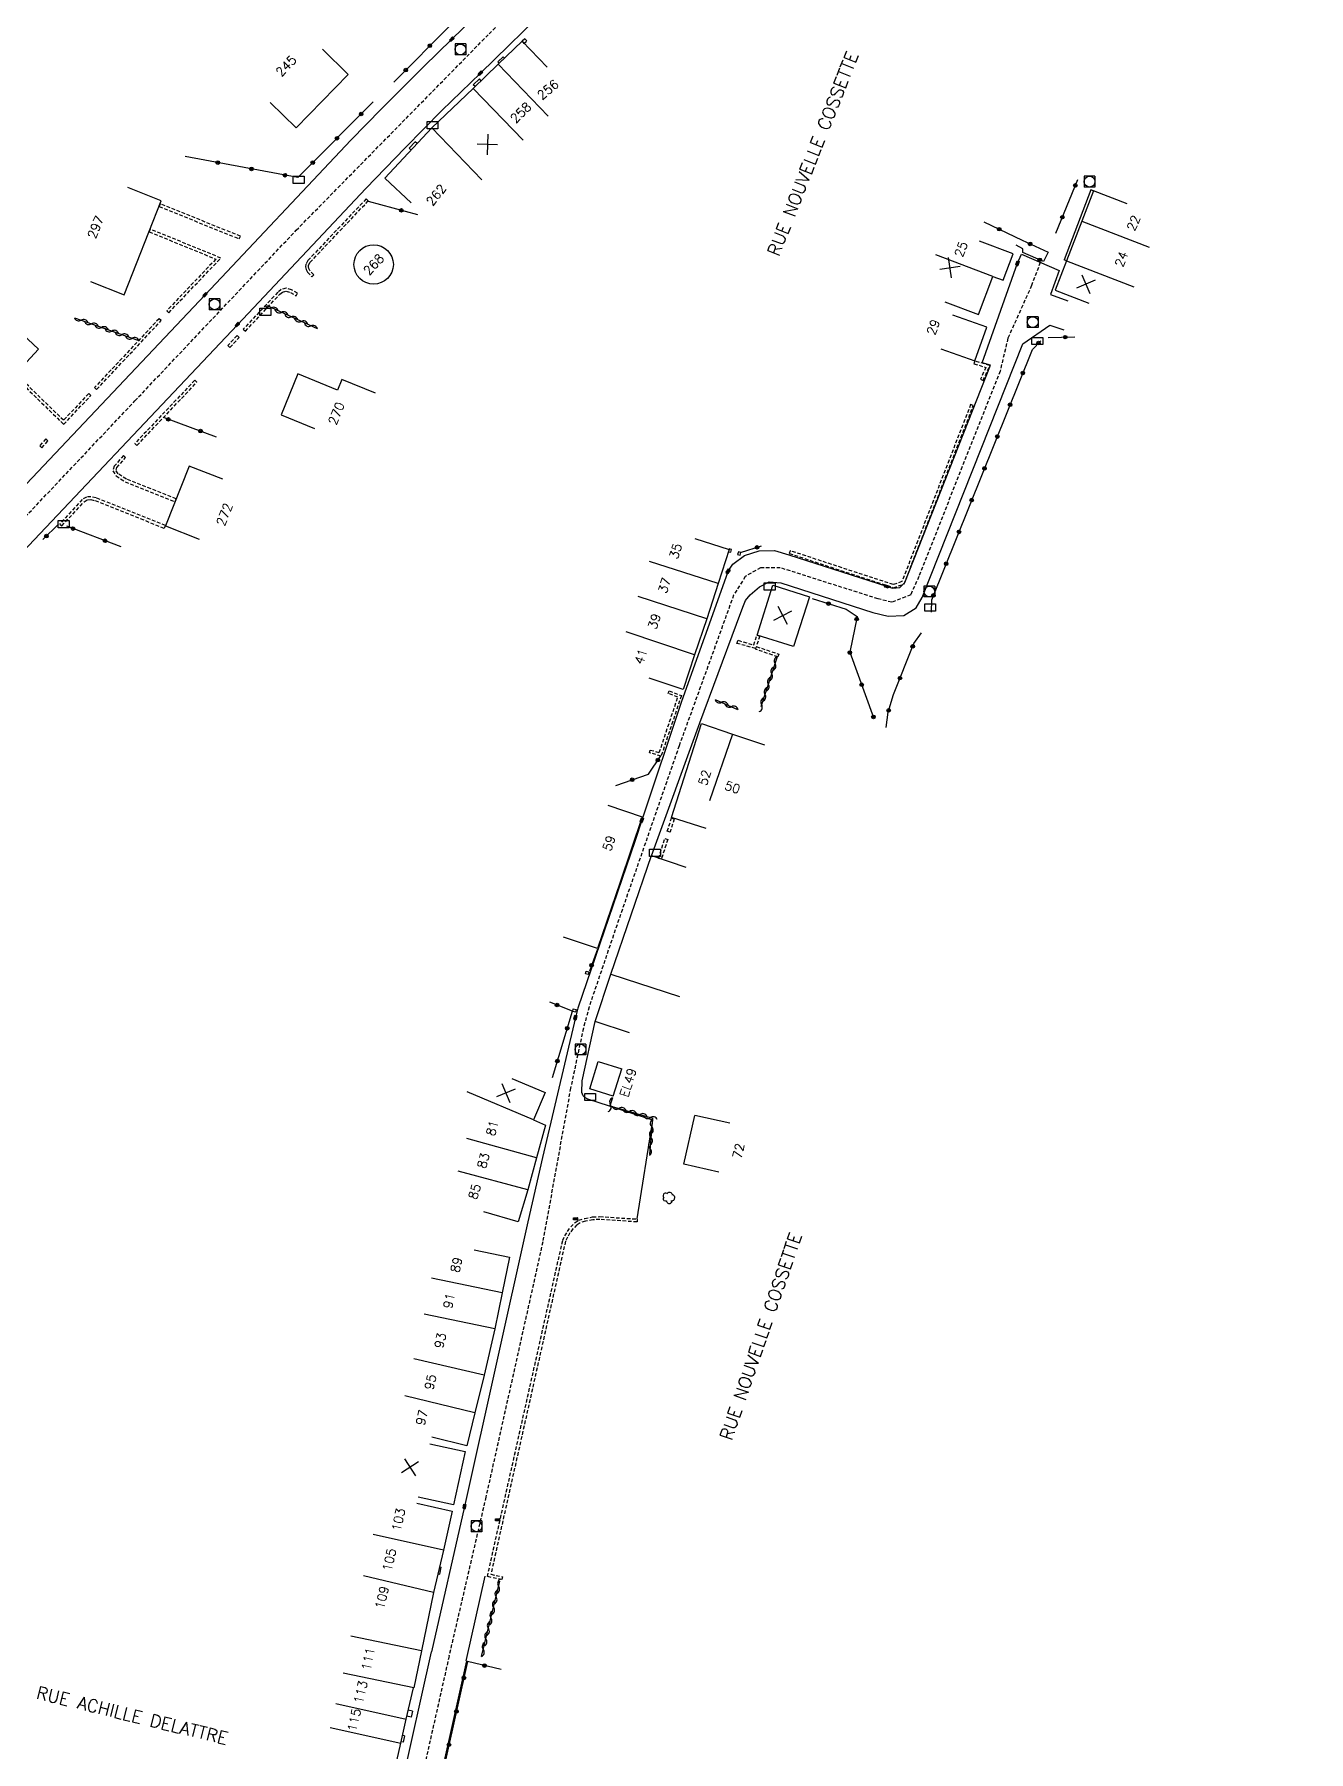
# Model space of a CAD drawing. Header units: millimetres. Extents: x 113000 to 114000, y 124000 to 125000.
# Drawn here: x 113346.5 to 113523.2, y 124306.8 to 124544.9 of the extents above; entities that cross this region are included whole.
import ezdxf
from ezdxf.enums import TextEntityAlignment as Align

# ---------------------------------------------------------------- set-up
doc = ezdxf.new("R2010")
doc.units = ezdxf.units.MM
doc.linetypes.add('DASHED', pattern=[0.75, 0.5, -0.25])
doc.layers.get('0').update_dxf_attribs({"linetype": 'CONTINUOUS'})
for name, color, linetype in [('W0001', 6, 'DASHED'), ('W0008', 7, 'CONTINUOUS'), ('W0100', 7, 'CONTINUOUS'), ('W0105', 7, 'CONTINUOUS'), ('W0112', 1, 'DASHED'), ('W0300', 7, 'CONTINUOUS'), ('W0310', 3, 'CONTINUOUS'), ('W0322', 7, 'CONTINUOUS'), ('W0400', 7, 'CONTINUOUS'), ('W0420', 7, 'CONTINUOUS'), ('W0984', 7, 'CONTINUOUS'), ('W0989', 7, 'CONTINUOUS'), ('W0991', 7, 'CONTINUOUS'), ('W1102', 7, 'CONTINUOUS'), ('W1471', 7, 'CONTINUOUS')]:
    doc.layers.add(name, color=color, linetype=linetype)
doc.styles.get("Standard").update_dxf_attribs({"font": 'romans.shx', "width": 0.85})

# ---------------------------------------------------------------- blocks, each defined once
blk = doc.blocks.new('t322o')
at = {"color": 0, "linetype": 'Continuous'}
for radius in [0.25, 0.15]:
    blk.add_circle((0, 0), radius, dxfattribs=at)
blk = doc.blocks.new('t310o')
at = {"color": 0, "linetype": 'Continuous'}
for centre, start, end in [((-0.5, 0.38), 216.8699, 323.1304), ((0.5, -0.37), 36.8699, 143.1303)]:
    blk.add_arc(centre, 0.625, start, end, dxfattribs=at)
blk = doc.blocks.new('T400')
for p, q in [((-0.15, 0.3), (0.15, 0.3)), ((-0.15, -0.25), (-0.15, 0.3)), ((-0.15, 0.15), (0.15, 0.15)), ((-0.15, 0), (0.15, 0)), ((0.15, 0.3), (0.15, -0.25)), ((-0.15, -0.15), (0.15, -0.15)), ((-0.15, -0.25), (-0.15, -0.3)), ((-0.15, -0.3), (0.15, -0.3)), ((0.15, -0.3), (0.15, -0.25))]:
    blk.add_line(p, q)
blk = doc.blocks.new('T420')
for p, q in [((0.75, 0.75), (-0.75, 0.75)), ((-0.75, 0.75), (-0.75, -0.75)), ((0.75, 0.75), (0.75, -0.75)), ((0.75, -0.75), (-0.75, -0.75))]:
    blk.add_line(p, q)
blk.add_ellipse((0, 0), major_axis=(-0.53, 0.53), ratio=1, start_param=3.926991, end_param=10.210176)
blk = doc.blocks.new('t991o')
at = {"color": 0, "linetype": 'Continuous'}
for p, q in [((-1, 1), (1, -1)), ((-1, -1), (1, 1))]:
    blk.add_line(p, q, dxfattribs=at)
blk = doc.blocks.new('T300')
for p, q in [((-0.8, 0.51), (-0.86, 0.34)), ((-0.86, 0.34), (-0.86, 0.17)), ((-0.86, 0.17), (-0.74, 0.06)), ((-0.69, 0.63), (-0.8, 0.51)), ((-0.8, -0.06), (-0.74, 0.06)), ((-0.74, 0.06), (-0.69, 0.11)), ((-0.57, 0.69), (-0.69, 0.63)), ((-0.46, 0.69), (-0.57, 0.69)), ((-0.29, 0.63), (-0.46, 0.69)), ((-0.29, 0.63), (-0.17, 0.74)), ((-0.23, 0.57), (-0.29, 0.63)), ((-0.17, 0.74), (-0.06, 0.8)), ((-0.06, 0.8), (0.06, 0.8)), ((0.06, 0.8), (0.23, 0.74)), ((0.23, 0.74), (0.34, 0.63)), ((0.34, 0.63), (0.4, 0.51)), ((0.46, 0.46), (0.34, 0.46)), ((0.4, 0.51), (0.4, 0.46)), ((0.57, 0.4), (0.46, 0.46)), ((0.57, 0.4), (0.69, 0.29)), ((0.69, 0.29), (0.74, 0.17)), ((0.74, 0.06), (0.69, -0.17)), ((0.74, 0.17), (0.74, 0.06)), ((-0.8, -0.17), (-0.8, -0.06)), ((-0.8, -0.23), (-0.8, -0.17)), ((-0.74, -0.34), (-0.8, -0.23)), ((-0.69, -0.4), (-0.74, -0.34)), ((-0.51, -0.46), (-0.69, -0.4)), ((-0.4, -0.46), (-0.51, -0.46)), ((-0.4, -0.46), (-0.34, -0.46)), ((-0.34, -0.46), (-0.34, -0.4)), ((-0.34, -0.51), (-0.34, -0.46)), ((-0.29, -0.63), (-0.34, -0.51)), ((-0.17, -0.74), (-0.29, -0.63)), ((-0.06, -0.8), (-0.17, -0.74)), ((0.06, -0.8), (-0.06, -0.8)), ((0.17, -0.74), (0.06, -0.8)), ((0.23, -0.69), (0.17, -0.74)), ((0.29, -0.46), (0.23, -0.46)), ((0.29, -0.63), (0.23, -0.69)), ((0.46, -0.4), (0.29, -0.46)), ((0.34, -0.51), (0.29, -0.63)), ((0.34, -0.51), (0.34, -0.46)), ((0.57, -0.34), (0.46, -0.4)), ((0.63, -0.29), (0.57, -0.34)), ((0.69, -0.17), (0.63, -0.29))]:
    blk.add_line(p, q)
blk = doc.blocks.new('T1471')
at = {"color": 0, "linetype": 'Continuous', "flags": 128}
blk.add_lwpolyline([(-0.75, -0.5), (-0.75, 0.5), (0.75, 0.5), (0.75, -0.5), (-0.75, -0.5)], dxfattribs=at)

msp = doc.modelspace()

# ---------------------------------------------------------------- linework, layer by layer
at = {"layer": 'W0001'}
for points in [[(113216.06, 124341.42), (113249.8, 124377.12), (113283.91, 124413.14), (113325.16, 124456.73), (113360.47, 124494.07), (113382.83, 124517.73), (113409.57, 124544.96), (113435.88, 124570.69), (113453.67, 124587.64), (113463.59, 124596.16), (113471.29, 124604.87), (113478.78, 124612.07), (113480.82, 124614.85), (113485.31, 124619.36), (113491.59, 124628.92), (113498.16, 124640.49), (113505.42, 124652.75), (113513.68, 124663.59), (113523.22, 124675)], [(113486, 124513.28), (113484.8, 124510.07), (113481.51, 124502.75), (113480.44, 124498.2), (113469.16, 124469.73), (113468.04, 124467.18), (113465.41, 124466.15), (113463.51, 124466.62), (113449.96, 124470.93), (113447.21, 124470.92), (113445.1, 124469.72), (113443.49, 124467.14), (113435.93, 124446.24), (113427.56, 124422.15), (113423.44, 124410.04), (113422.65, 124407.09), (113420.88, 124398.78), (113417.02, 124377.45), (113409.13, 124342.07), (113404, 124319.99)], [(113404.02, 124319.98), (113400.71, 124305.22), (113396.81, 124287.29), (113396.81, 124276.48)]]:
    msp.add_lwpolyline(points, dxfattribs=at)
at = {"layer": 'W0008'}
for points in [[(113335.75, 124472.38), (113370.19, 124508.8), (113390.42, 124530.21), (113394.68, 124534.57), (113400.53, 124540.44), (113404.41, 124544.22), (113427.44, 124566.54)], [(113340.02, 124467.99), (113374.67, 124504.64), (113392.47, 124523.5), (113397.92, 124529.16), (113403.03, 124534.32), (113408.37, 124539.52), (113418.24, 124549.15)], [(113442.71, 124470.44), (113443.39, 124471.44), (113445, 124472.62), (113447.02, 124473.3), (113449.14, 124473.31), (113451.13, 124472.74), (113464.68, 124468.36), (113465.52, 124468.08), (113466.51, 124468.21), (113467.22, 124468.9), (113479.12, 124499.02), (113477.94, 124499.37), (113482.84, 124513.15), (113483.38, 124514.4), (113488.61, 124512.16), (113487.41, 124508.83), (113489.84, 124507.95)], [(113432.1, 124431), (113438.82, 124449.42), (113443.87, 124463.12), (113444.74, 124465.47), (113445.15, 124466.39), (113445.8, 124467.16), (113447.06, 124468.3), (113448.42, 124468.97), (113450.04, 124468.82), (113462.78, 124464.73), (113464.9, 124464.2), (113467.07, 124464.3), (113468.78, 124465.36), (113469.61, 124466.8), (113483.59, 124501.97), (113487.32, 124504.59), (113489.27, 124503.91)], [(113442.62, 124470.21), (113436.26, 124452.38), (113430.76, 124435.93), (113429.82, 124433.13), (113421.87, 124409.87), (113421.55, 124408.57), (113418.86, 124397.18), (113416.98, 124389.17), (113414.93, 124380.25), (113406.16, 124340.77), (113401.57, 124320.6)], [(113430.09, 124380.64), (113432.28, 124394.35), (113423.28, 124397.25), (113422.83, 124397.49), (113422.61, 124397.7), (113422.43, 124398.18), (113422.48, 124399.77), (113424.29, 124408.01)], [(113406.42, 124319.38), (113406.45, 124319.53), (113409.01, 124331.12)], [(113327.84, 124292.91), (113338.11, 124290.38), (113338.39, 124290.29), (113361.3, 124284.76), (113381.85, 124279.78), (113387.11, 124278.51), (113389.16, 124278.29), (113390.27, 124278.45), (113391.25, 124278.93), (113392.29, 124280.14), (113392.58, 124280.7), (113392.85, 124281.61), (113397.37, 124301.76), (113401.58, 124320.6)], [(113406.45, 124319.37), (113403.24, 124305.09)]]:
    msp.add_lwpolyline(points, dxfattribs=at)
at = {"layer": 'W0100'}
for p, q in [((113482.26, 124514.45), (113477.58, 124516.22)), ((113480.88, 124510.79), (113482.26, 124514.45)), ((113477.44, 124506.06), (113479.44, 124511.34)), ((113479.44, 124511.34), (113480.88, 124510.79)), ((113472.76, 124507.83), (113477.44, 124506.06)), ((113383.06, 124497.81), (113380.76, 124492.12)), ((113388.58, 124495.57), (113383.06, 124497.81)), ((113389.18, 124497.04), (113388.58, 124495.57)), ((113393.81, 124495.16), (113389.18, 124497.04)), ((113380.76, 124492.12), (113385.39, 124490.24)), ((113424.72, 124402.48), (113427.97, 124401.46)), ((113426.79, 124397.65), (113427.97, 124401.46)), ((113442.97, 124393.9), (113438.09, 124395))]:
    msp.add_line(p, q, dxfattribs=at)
for points in [[(113386.48, 124542.84), (113390.05, 124539.34), (113382.81, 124531.93), (113379.24, 124535.43)], [(113417.61, 124540.34), (113414.15, 124543.94), (113410.84, 124540.76), (113407.37, 124537.41), (113401.65, 124531.93), (113395.1, 124524.94), (113398.75, 124521.52)], [(113354.32, 124510.61), (113358.97, 124508.78), (113364.12, 124521.82), (113359.47, 124523.66)], [(113498.06, 124521.38), (113493.4, 124523.18), (113491.77, 124518.97), (113489.66, 124513.51), (113488.07, 124509.41), (113492.73, 124507.6)], [(113331.1, 124491.4), (113334.76, 124487.99), (113340.96, 124494.64), (113347.1, 124501.25), (113343.44, 124504.65)], [(113472.22, 124501.29), (113476.93, 124499.61), (113478.6, 124504.3), (113473.89, 124505.98)], [(113372.65, 124483.21), (113368, 124485.04), (113364.72, 124476.75), (113369.37, 124474.91)], [(113438.1, 124474.99), (113442.87, 124473.47), (113441.35, 124468.74), (113439.75, 124463.86), (113438.07, 124458.88), (113436.51, 124454.07), (113431.76, 124455.61)], [(113451.77, 124460.01), (113446.75, 124461.59), (113448.93, 124468.54), (113453.99, 124466.92), (113451.77, 124460.01)], [(113439.66, 124434.77), (113434.89, 124436.28), (113439.02, 124449.35), (113443.32, 124447.87), (113447.76, 124446.4)], [(113426.05, 124438.01), (113430.79, 124436.41), (113427.73, 124427.32), (113424.63, 124418.12), (113419.89, 124419.72)], [(113429.04, 124406.45), (113424.29, 124408.02), (113426.46, 124414.6), (113432.11, 124431.04), (113436.84, 124429.42)], [(113426.79, 124397.65), (113423.54, 124398.67), (113424.72, 124402.48)], [(113412.72, 124400.09), (113417.33, 124398.16), (113415.75, 124394.37), (113417.38, 124393.65), (113416.14, 124389.13), (113414.94, 124384.68), (113413.63, 124380.23), (113408.84, 124381.64)], [(113441.44, 124387.13), (113436.57, 124388.23), (113438.09, 124395)], [(113407.51, 124376.35), (113412.4, 124375.33), (113411.38, 124370.39), (113410.37, 124365.42), (113408.88, 124358.99), (113407.6, 124353.74), (113406.5, 124349.19), (113401.64, 124350.36)], [(113401.35, 124349.46), (113406.24, 124348.4), (113404.64, 124341.01), (113399.75, 124342.07)], [(113399.56, 124341.21), (113404.45, 124340.13), (113403.25, 124334.71), (113401.88, 124328.85), (113400.19, 124320.74), (113399.12, 124315.63)], [(113389.58, 124296.35), (113394.45, 124295.24), (113395.17, 124298.37), (113397.32, 124307.93), (113398.07, 124311.25), (113399.11, 124315.62), (113399.11, 124315.63)]]:
    msp.add_lwpolyline(points, dxfattribs=at)
at = {"layer": 'W0105'}
for p, q in [((113411.53, 124541.79), (113410.77, 124541.08)), ((113410.96, 124540.88), (113410.77, 124541.08)), ((113411.71, 124541.6), (113411.53, 124541.79)), ((113408.23, 124538.72), (113407.39, 124537.92)), ((113407.63, 124537.66), (113407.39, 124537.92)), ((113408.47, 124538.47), (113408.23, 124538.72)), ((113399.31, 124530), (113398.48, 124529.13)), ((113398.77, 124528.86), (113398.48, 124529.13)), ((113399.59, 124529.74), (113399.31, 124530)), ((113489.66, 124513.5), (113489.34, 124513.62)), ((113402.48, 124331.42), (113402.74, 124331.36)), ((113402.71, 124332.38), (113402.91, 124332.33)), ((113402.74, 124331.36), (113402.91, 124332.33)), ((113398.77, 124311.54), (113398.17, 124311.67)), ((113398.94, 124312.4), (113398.37, 124312.53)), ((113398.94, 124312.4), (113398.77, 124311.54)), ((113397.66, 124308.06), (113397.34, 124308.13)), ((113397.85, 124308.96), (113397.56, 124309.02)), ((113397.85, 124308.96), (113397.66, 124308.06))]:
    msp.add_line(p, q, dxfattribs=at)
msp.add_lwpolyline([(113493.4, 124523.18), (113493.02, 124523.34), (113489.34, 124513.62)], dxfattribs=at)
at = {"layer": 'W0112'}
for p, q in [((113414.53, 124544.29), (113414.15, 124543.94)), ((113414.15, 124543.94), (113414.41, 124543.64)), ((113363.82, 124521.03), (113374.94, 124516.54)), ((113372.38, 124513.88), (113362.58, 124517.89)), ((113374.94, 124516.54), (113375.09, 124516.91)), ((113365.16, 124506.3), (113372.38, 124513.88)), ((113384.4, 124511.9), (113384.98, 124511.29)), ((113380.28, 124509.13), (113375.49, 124504.01)), ((113355.16, 124495.65), (113364.11, 124505.2)), ((113364.11, 124505.2), (113363.82, 124505.47)), ((113374.63, 124503.13), (113373.35, 124501.75)), ((113373.35, 124501.75), (113373.64, 124501.48)), ((113343.76, 124497.48), (113350.58, 124490.82)), ((113479.02, 124498.97), (113476.92, 124499.61)), ((113478.09, 124496.9), (113479.02, 124498.97)), ((113368.76, 124496.93), (113360.46, 124488.16)), ((113350.58, 124490.82), (113354.35, 124494.81)), ((113467.13, 124468.69), (113476.72, 124493.42)), ((113347.55, 124487.58), (113348.4, 124488.53)), ((113348.4, 124488.53), (113348.11, 124488.8)), ((113360.46, 124488.16), (113360.75, 124487.89)), ((113359.1, 124482.87), (113366.04, 124480.1)), ((113353.16, 124480.39), (113350.04, 124477)), ((113443.12, 124473.08), (113443.2, 124473.47)), ((113442.77, 124473.15), (113443.12, 124473.08)), ((113444.04, 124472.78), (113444.37, 124472.67)), ((113444.37, 124472.67), (113444.49, 124473.05)), ((113446.28, 124460.23), (113446.73, 124461.59)), ((113444.1, 124460.87), (113446.28, 124460.23)), ((113446.54, 124459.74), (113446.5, 124459.63)), ((113449.62, 124458.58), (113446.5, 124459.63)), ((113433.43, 124444.82), (113431.81, 124445.27)), ((113434.29, 124434.39), (113434.87, 124436.22)), ((113434.87, 124436.22), (113435.25, 124436.1)), ((113433.08, 124430.63), (113433.95, 124433.38)), ((113433.95, 124433.38), (113434.34, 124433.25)), ((113423.32, 124414.51), (113422.93, 124414.63)), ((113423.43, 124414.89), (113423.32, 124414.51)), ((113421.57, 124409.32), (113421.17, 124409.4)), ((113421.64, 124409.7), (113421.57, 124409.32)), ((113424.93, 124380.96), (113430.11, 124380.62))]:
    msp.add_line(p, q, dxfattribs=at)
for points in [[(113414.41, 124543.64), (113414.8, 124543.99), (113414.53, 124544.29)], [(113375.09, 124516.91), (113363.97, 124521.4), (113363.82, 124521.03)], [(113392.53, 124522.08), (113384.44, 124513.53), (113384.16, 124513.04), (113384.11, 124512.65), (113384.21, 124512.28), (113384.4, 124511.9)], [(113384.76, 124513.29), (113392.82, 124521.8), (113392.53, 124522.08)], [(113362.58, 124517.89), (113362.43, 124517.52), (113371.69, 124513.73)], [(113371.69, 124513.73), (113364.87, 124506.57), (113365.16, 124506.3)], [(113384.98, 124511.29), (113385.27, 124511.57), (113384.73, 124512.13), (113384.59, 124512.42), (113384.52, 124512.68), (113384.55, 124512.91), (113384.76, 124513.29)], [(113375.49, 124504.01), (113375.78, 124503.73), (113380.56, 124508.85), (113380.92, 124509.16), (113381.42, 124509.28), (113382.04, 124509.1)], [(113383.01, 124509), (113382.2, 124509.47), (113381.43, 124509.7), (113380.73, 124509.53), (113380.28, 124509.13)], [(113382.04, 124509.1), (113382.82, 124508.66), (113383.01, 124509)], [(113363.82, 124505.47), (113354.87, 124495.92), (113355.16, 124495.65)], [(113373.64, 124501.48), (113374.92, 124502.86), (113374.63, 124503.13)], [(113350.57, 124491.39), (113344.04, 124497.76), (113343.76, 124497.48)], [(113476.92, 124499.61), (113476.81, 124499.23), (113478.46, 124498.72)], [(113478.46, 124498.72), (113477.72, 124497.07), (113478.09, 124496.9)], [(113354.35, 124494.81), (113354.06, 124495.08), (113350.57, 124491.39)], [(113360.75, 124487.89), (113369.05, 124496.65), (113368.76, 124496.93)], [(113476.72, 124493.42), (113476.35, 124493.57), (113466.82, 124469.01), (113465.64, 124468.59)], [(113348.11, 124488.8), (113347.26, 124487.85), (113347.55, 124487.58)], [(113358.88, 124486.49), (113357.59, 124485.02), (113357.41, 124484.39), (113357.85, 124483.66), (113359.1, 124482.87)], [(113357.95, 124484.83), (113359.18, 124486.23), (113358.88, 124486.49)], [(113366.04, 124480.1), (113366.18, 124480.47), (113359.28, 124483.23), (113358.14, 124483.95), (113357.85, 124484.45), (113357.95, 124484.83)], [(113364.72, 124476.77), (113355.07, 124480.63), (113354.37, 124480.79), (113353.74, 124480.74), (113353.16, 124480.39)], [(113350.04, 124477), (113350.33, 124476.73), (113353.41, 124480.07), (113353.87, 124480.35), (113354.34, 124480.39), (113354.95, 124480.25)], [(113354.95, 124480.25), (113364.57, 124476.4), (113364.72, 124476.77)], [(113443.2, 124473.47), (113442.85, 124473.54), (113442.77, 124473.15)], [(113444.49, 124473.05), (113444.16, 124473.16), (113444.04, 124472.78)], [(113465.64, 124468.59), (113451.32, 124473.29), (113451.2, 124472.91)], [(113451.2, 124472.91), (113465.65, 124468.17), (113467.13, 124468.69)], [(113446.73, 124461.59), (113447.11, 124461.46), (113446.54, 124459.74), (113443.93, 124460.45), (113444.1, 124460.87)], [(113446.63, 124460.01), (113449.75, 124458.96), (113449.62, 124458.58)], [(113431.81, 124445.27), (113431.92, 124445.66), (113433.18, 124445.31), (113435.74, 124452.97)], [(113434.55, 124453.88), (113436.24, 124453.2), (113433.43, 124444.82)], [(113435.74, 124452.97), (113434.4, 124453.5), (113434.55, 124453.88)], [(113435.25, 124436.1), (113434.67, 124434.27), (113434.29, 124434.39)], [(113434.34, 124433.25), (113433.46, 124430.51), (113433.08, 124430.63)], [(113422.93, 124414.63), (113423.05, 124415), (113423.43, 124414.89)], [(113421.17, 124409.4), (113421.24, 124409.77), (113421.64, 124409.7)], [(113411.35, 124330.62), (113409.34, 124331.05), (113419.79, 124377.67), (113420.07, 124378.3), (113420.46, 124378.91), (113420.9, 124379.53), (113421.51, 124380.14), (113422.03, 124380.46), (113422.84, 124380.72), (113423.93, 124380.92), (113424.93, 124380.96)], [(113430.11, 124380.62), (113430.09, 124380.22), (113424.93, 124380.56), (113423.98, 124380.52), (113422.93, 124380.33), (113422.2, 124380.1), (113421.76, 124379.82), (113421.2, 124379.27), (113420.79, 124378.69), (113420.43, 124378.12), (113420.17, 124377.55), (113409.82, 124331.36)], [(113409.82, 124331.36), (113411.43, 124331.01), (113411.35, 124330.62)]]:
    msp.add_lwpolyline(points, dxfattribs=at)
at = {"layer": 'W0310'}
for p, q in [((113385.79, 124504.05), (113378.84, 124507.25)), ((113352.07, 124505.59), (113360.86, 124502.47)), ((113449.54, 124458.6), (113447.24, 124451.63)), ((113440.91, 124452.68), (113444, 124451.29)), ((113408.54, 124319.97), (113411.07, 124330.41))]:
    msp.add_line(p, q, dxfattribs=at)
msp.add_lwpolyline([(113426.71, 124397.45), (113426.34, 124396.32), (113432.23, 124394.59), (113431.81, 124389.57)], dxfattribs=at)
at = {"layer": 'W0322'}
for p, q in [((113488.17, 124517.35), (113491.2, 124524.75)), ((113399.7, 124519.87), (113392.85, 124521.73)), ((113487.1, 124502.87), (113490.79, 124502.94)), ((113371.8, 124489.06), (113364.56, 124491.7)), ((113349.89, 124476.99), (113347.7, 124474.83)), ((113358.54, 124473.84), (113351.03, 124476.69)), ((113444.46, 124473.07), (113447.37, 124473.96)), ((113424.59, 124418.06), (113423.5, 124414.98))]:
    msp.add_line(p, q, dxfattribs=at)
for points in [[(113396.35, 124538.26), (113404.26, 124546.24), (113398.25, 124550.29)], [(113393.52, 124535.53), (113383.04, 124525.03), (113367.43, 124527.97)], [(113478.18, 124518.91), (113483.51, 124516.34), (113487.12, 124514.69), (113486.43, 124513.41), (113483.61, 124514.66), (113483.57, 124515.16), (113482.64, 124515.65)], [(113470.92, 124464.76), (113470.95, 124466.5), (113484.91, 124501.21), (113486.07, 124502.39)], [(113454.39, 124466.69), (113459.08, 124465.2), (113460.62, 124464.16), (113459.58, 124459.22), (113462.9, 124450.16)], [(113464.65, 124448.8), (113464.91, 124450.93), (113465.64, 124453.38), (113468.49, 124460.43), (113469.54, 124461.89)], [(113427.17, 124440.76), (113431.69, 124442.29), (113433.37, 124444.84)], [(113418.38, 124400.25), (113421.12, 124409.45), (113418.02, 124410.69)], [(113411.25, 124318.15), (113406.59, 124319.26), (113403.63, 124305.98), (113400.9, 124293.93), (113401.41, 124291.87)]]:
    msp.add_lwpolyline(points, dxfattribs=at)
at = {"layer": 'W1102'}
for p, q in [((113410.84, 124540.76), (113417.77, 124533.55)), ((113407.37, 124537.41), (113414.32, 124530.22)), ((113401.65, 124531.93), (113408.56, 124524.71)), ((113491.77, 124518.97), (113501.1, 124515.37)), ((113479.44, 124511.34), (113471.52, 124514.33)), ((113489.66, 124513.51), (113498.99, 124509.91)), ((113441.35, 124468.74), (113431.83, 124471.79)), ((113439.75, 124463.86), (113430.25, 124466.97)), ((113438.07, 124458.88), (113428.6, 124462.07)), ((113443.32, 124447.87), (113440.15, 124438.63)), ((113426.46, 124414.6), (113435.96, 124411.47)), ((113415.75, 124394.37), (113406.52, 124398.24)), ((113416.14, 124389.13), (113406.49, 124391.78)), ((113414.94, 124384.68), (113405.28, 124387.27)), ((113411.38, 124370.39), (113401.59, 124372.43)), ((113410.37, 124365.42), (113400.57, 124367.41)), ((113408.88, 124358.99), (113399.14, 124361.25)), ((113407.6, 124353.74), (113397.89, 124356.1)), ((113403.25, 124334.71), (113393.49, 124336.86)), ((113401.88, 124328.85), (113392.15, 124331.13)), ((113400.19, 124320.74), (113390.4, 124322.79)), ((113399.12, 124315.63), (113389.33, 124317.67)), ((113388.31, 124313.46), (113398.07, 124311.25)), ((113387.56, 124310.12), (113397.32, 124307.93))]:
    msp.add_line(p, q, dxfattribs=at)
msp.add_circle((113393.57, 124512.99), 2.73, dxfattribs=at)

# ---------------------------------------------------------------- block references
at = {"layer": 'W0300'}
msp.add_blockref('T300', (113434.56, 124383.54), dxfattribs=at)
at = {"layer": 'W0310'}
for p, rotation in [((113379.43, 124506.98), 155.2697870867954), ((113380.79, 124506.35), 155.2697870867954), ((113353.01, 124505.26), 340.4222542310568), ((113354.43, 124504.75), 340.4222542310568), ((113355.84, 124504.25), 340.4222542310568), ((113382.15, 124505.72), 155.2697870867954), ((113383.52, 124505.1), 155.2697870867954), ((113384.88, 124504.47), 155.2697870867954), ((113357.25, 124503.75), 340.4222542310568), ((113358.67, 124503.25), 340.4222542310568), ((113360.08, 124502.74), 340.4222542310568), ((113448.76, 124456.22), 251.7699893586732), ((113449.23, 124457.65), 251.7699893586732), ((113447.82, 124453.38), 251.7699893586732), ((113448.29, 124454.8), 251.7699893586732), ((113441.82, 124452.27), 335.8024244515476), ((113443.19, 124451.66), 335.8024244515476), ((113447.35, 124451.95), 251.7699893586732), ((113426.4, 124396.49), 252.1776820034022), ((113427.61, 124395.95), 343.6609597512991), ((113429.05, 124395.53), 343.6609597512991), ((113430.49, 124395.11), 343.6609597512991), ((113431.93, 124394.68), 343.6609597512991), ((113432.01, 124391.93), 265.1693778403293), ((113432.13, 124393.42), 265.1693778403293), ((113431.88, 124390.43), 265.1693778403293), ((113410.9, 124329.68), 76.33363955354739), ((113410.54, 124328.23), 76.33363955354739), ((113409.84, 124325.31), 76.33363955354739), ((113410.19, 124326.77), 76.33363955354739), ((113409.13, 124322.4), 76.33363955354739), ((113409.48, 124323.85), 76.33363955354739), ((113408.77, 124320.94), 76.33363955354739)]:
    msp.add_blockref('t310o', p, dxfattribs=dict(at, rotation=rotation))
at = {"layer": 'W0322'}
for p, rotation in [((113401.36, 124543.32), 45.26318024310348), ((113398.02, 124539.94), 45.26318024310348), ((113391.84, 124533.85), 225.0847081691338), ((113388.49, 124530.49), 225.0847081691338), ((113371.95, 124527.12), 169.3167200319548), ((113376.62, 124526.24), 169.3167200319548), ((113385.13, 124527.12), 225.0847081691338), ((113381.28, 124525.36), 169.3167200319548), ((113490.87, 124523.95), 67.73014358419019), ((113397.41, 124520.49), 164.812040297103), ((113489.07, 124519.55), 67.73014358419019), ((113480.31, 124517.88), 334.2270103135031), ((113484.6, 124515.84), 335.496382654323), ((113485.94, 124513.63), 155.9959009529781), ((113485.76, 124502.08), 45.65900286969057), ((113489.48, 124502.91), 1.102773137908094), ((113483.59, 124497.94), 68.09350685078316), ((113481.82, 124493.53), 68.09350685078316), ((113365.1, 124491.51), 159.9375680334583), ((113369.57, 124489.88), 159.9375680334583), ((113480.05, 124489.12), 68.09350685078316), ((113478.27, 124484.71), 68.09350685078316), ((113476.5, 124480.31), 68.09350685078316), ((113351.88, 124476.37), 159.1807088091507), ((113474.73, 124475.9), 68.09350685078316), ((113348.2, 124475.32), 224.630790671827), ((113356.32, 124474.68), 159.1807088091507), ((113446.73, 124473.76), 16.85464606084828), ((113472.96, 124471.49), 68.09350685078316), ((113471.19, 124467.09), 68.09350685078316), ((113456.65, 124465.97), 342.3090577893351), ((113460.54, 124463.82), 258.2136449469998), ((113459.6, 124459.17), 290.1329133707396), ((113468.33, 124460.03), 68.03053592695814), ((113461.24, 124454.71), 290.1329133707396), ((113466.55, 124455.62), 68.03053592695814), ((113462.87, 124450.25), 290.1329133707396), ((113464.98, 124451.15), 73.30083243191267), ((113432.99, 124444.26), 56.5918673912678), ((113429.42, 124441.53), 18.7312611844229), ((113423.79, 124415.82), 250.4392145069652), ((113419.01, 124410.3), 158.2273758870723), ((113420.41, 124407.08), 73.38076940054161), ((113419.05, 124402.53), 73.38076940054161), ((113408.94, 124318.7), 166.5754046045803), ((113406.08, 124316.99), 257.4434398044599), ((113405.05, 124312.35), 257.4434398044599), ((113404.01, 124307.71), 257.4434398044599)]:
    msp.add_blockref('t322o', p, dxfattribs=dict(at, rotation=rotation))
at = {"layer": 'W0400'}
for p, rotation in [((113404.41, 124544.22), 314.1859075143812), ((113408.37, 124539.52), 134.2559064982986), ((113482.84, 124513.15), 340.4241927001149), ((113370.19, 124508.8), 316.5928689834668), ((113374.67, 124504.64), 136.6111776373272), ((113442.71, 124470.44), 325.6915898868934), ((113464.68, 124468.36), 252.0697657227725), ((113430.76, 124435.93), 341.5170440691948), ((113421.55, 124408.57), 346.5021497052275), ((113421.58, 124380.65), 90), ((113406.16, 124340.77), 347.4649993320091), ((113410.78, 124338.91), 90)]:
    msp.add_blockref('T400', p, dxfattribs=dict(at, rotation=rotation))
at = {"layer": 'W0420'}
for p in [(113405.6, 124542.81), (113492.84, 124524.48), (113371.51, 124507.46), (113484.96, 124505), (113470.62, 124467.64), (113422.25, 124404.13), (113407.84, 124338.02)]:
    msp.add_blockref('T420', p, dxfattribs=at)
at = {"layer": 'W0991'}
for p, rotation in [((113409.35, 124529.62), 223.7562594610848), ((113473.49, 124512.54), 54.00248201775607), ((113492.32, 124510.25), 248.7580042887983), ((113450.31, 124464.32), 72.5751957165493), ((113411.9, 124398.11), 247.236491180155), ((113398.6, 124346.19), 257.7884235125417)]:
    msp.add_blockref('t991o', p, dxfattribs=dict(at, rotation=rotation))
at = {"layer": 'W1471'}
for p in [(113401.73, 124532.31), (113383.17, 124524.73), (113378.54, 124506.42), (113485.6, 124502.38), (113350.59, 124476.97), (113448.48, 124468.33), (113470.74, 124465.42), (113432.58, 124431.41), (113423.58, 124397.54)]:
    msp.add_blockref('T1471', p, dxfattribs=at)

# ---------------------------------------------------------------- texts
at = {"layer": 'W0984'}
msp.add_text('EL49', height=1.25, rotation=72.7372, dxfattribs=at).set_placement((113428.85, 124399.56), align=Align.MIDDLE)
at = {"layer": 'W0989'}
for s, rotation, p in [('RUE NOUVELLE COSSETTE', 68.4486, (113454.48, 124528.37)), ('RUE NOUVELLE COSSETTE', 71.1228, (113447.26, 124364.38)), ('RUE ACHILLE DELATTRE', 346.2559, (113360.09, 124311.8))]:
    msp.add_text(s, height=1.75, rotation=rotation, dxfattribs=at).set_placement(p, align=Align.MIDDLE)
at = {"layer": 'W0991'}
for s, rotation, p in [('245', 45.6594, (113381.43, 124540.53)), ('256', 39.4597, (113417.73, 124537.24)), ('258', 44.0282, (113413.97, 124534.05)), ('262', 51.0953, (113402.24, 124522.64)), ('297', 68.1729, (113355.02, 124518.17)), ('22', 65.5047, (113498.93, 124518.73)), ('268', 46.5582, (113393.57, 124512.99)), ('25', 69.2543, (113475.02, 124515.1)), ('24', 68.8731, (113497.25, 124513.72)), ('29', 70.4058, (113471.17, 124504.3)), ('270', 67.9507, (113388.4, 124492.33)), ('272', 68.4393, (113372.87, 124478.33)), ('35', 72.2144, (113435.44, 124473.24)), ('37', 71.8359, (113433.9, 124468.48)), ('39', 72.0205, (113432.49, 124463.51)), ('41', 72.0205, (113430.63, 124458.63)), ('52', 72.5449, (113439.47, 124441.83)), ('50', 341.5839, (113443.33, 124440.49)), ('59', 71.3845, (113426.2, 124432.74)), ('81', 74.6638, (113410.01, 124393.24)), ('72', 77.318, (113444.16, 124390.07)), ('83', 74.9688, (113408.78, 124388.72)), ('85', 73.6145, (113407.57, 124384.43)), ('89', 78.2569, (113405.04, 124374.28)), ('91', 78.5429, (113404.01, 124369.3)), ('93', 76.9652, (113402.81, 124363.79)), ('95', 76.3406, (113401.44, 124358.02)), ('97', 76.3853, (113400.25, 124353.11)), ('103', 77.5908, (113397.01, 124338.93)), ('105', 76.8531, (113395.75, 124333.37)), ('109', 76.7907, (113394.73, 124328.14)), ('111', 78.1961, (113392.8, 124319.62)), ('113', 76.6019, (113391.77, 124315.03)), ('115', 77.2694, (113390.87, 124311.15))]:
    msp.add_text(s, height=1.25, rotation=rotation, dxfattribs=at).set_placement(p, align=Align.MIDDLE)

doc.saveas('drawing.dxf')
